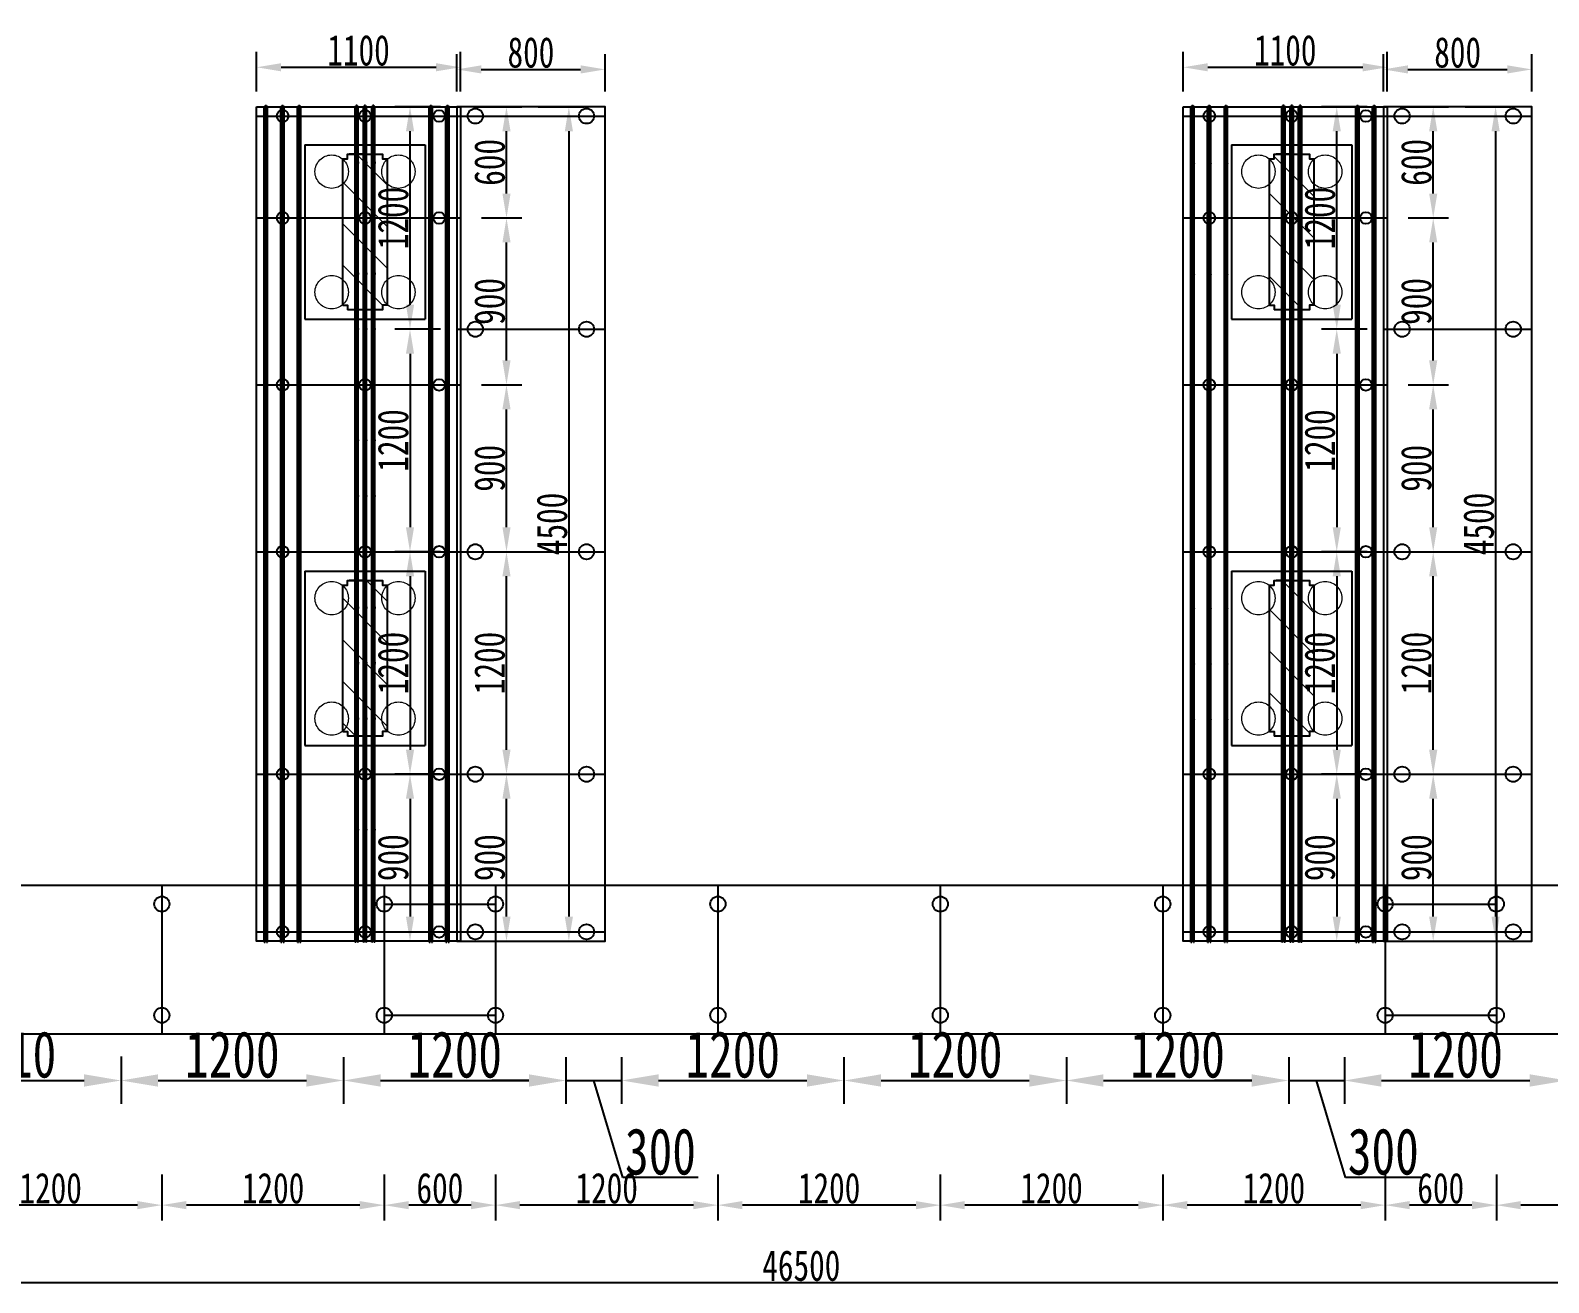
# Model space of a CAD drawing. Extents: x 0 to 558779, y 0 to 2762081.
# Drawn here: x 510849.9 to 510931.8, y 2757096.9 to 2757164.4 of the extents above; entities that cross this region are included whole.
import ezdxf

# ---------------------------------------------------------------- set-up
doc = ezdxf.new("R2010")
doc.units = 0
doc.header["$LTSCALE"] = 20
doc.header["$PDMODE"] = 34
doc.linetypes.add('CENTER', pattern=[2, 1.25, -0.25, 0.25, -0.25])
doc.linetypes.add('DASHED', pattern=[19.05, 12.7, -6.35])
for name, color, linetype, lineweight in [('Layer1', 1, 'Continuous', 15), ('Layer3', 6, 'CENTER', 9), ('构造细实', 5, 'Continuous', 15), ('细虚线', 2, 'DASHED', 15)]:
    doc.layers.add(name, color=color, linetype=linetype, lineweight=lineweight)
for name, color, linetype in [('QL-主线桥位平面', 190, 'Continuous'), ('粗实线', 1, 'Continuous'), ('细实线', 8, 'Continuous')]:
    doc.layers.add(name, color=color, linetype=linetype)
doc.styles.add('FS', font='仿宋_GB2312.ttf', dxfattribs={"width": 0.75})
doc.dimstyles.new('100', dxfattribs={"dimtxt": 2.5, "dimasz": 2, "dimexe": 1.25, "dimexo": 1.25, "dimgap": 0.125, "dimtad": 1, "dimdec": 0, "dimlfac": 100, "dimdsep": 46, "dimtxsty": 'FS', "dimcen": 0.001, "dimclrd": 7, "dimclre": 7, "dimclrt": 7, "dimadec": 4, "dimazin": 2, "dimtfac": 1, "dimtdec": 0, "dimtmove": 1, "dimatfit": 2, "dimfxlon": 1, "dimlwd": -1, "dimlwe": -1, "dimarcsym": 0})
doc.dimstyles.new('100-1.5', dxfattribs={"dimscale": 0.66, "dimtxt": 2.5, "dimasz": 2, "dimexe": 1.25, "dimexo": 1.25, "dimgap": 0.125, "dimtad": 1, "dimdec": 0, "dimlfac": 100, "dimdsep": 46, "dimtxsty": 'FS', "dimcen": 0.001, "dimclrd": 3, "dimclre": 3, "dimclrt": 7, "dimadec": 4, "dimazin": 2, "dimtfac": 1, "dimtdec": 0, "dimtmove": 1, "dimatfit": 2, "dimfxlon": 1, "dimlwd": -1, "dimlwe": -1, "dimarcsym": 0})

# ---------------------------------------------------------------- blocks, each defined once
blk = doc.blocks.new('*D1367')
at = {"color": 0}
for p, q in [((518412.612, 2757772.84), (518412.612, 2757774.854)), ((518420.612, 2757772.84), (518420.612, 2757774.854)), ((518413.932, 2757774.029), (518419.292, 2757774.029))]:
    blk.add_line(p, q, dxfattribs=at)
for points in [[(518413.932, 2757774.249), (518413.932, 2757773.809), (518412.612, 2757774.029)], [(518419.292, 2757773.809), (518419.292, 2757774.249), (518420.612, 2757774.029)]]:
    blk.add_solid(points, dxfattribs=at)
at = {"layer": 'DEFPOINTS', "color": 0}
for p in [(518420.612, 2757774.029), (518412.612, 2757772.015), (518420.612, 2757772.015)]:
    blk.add_point(p, dxfattribs=at)
at = {"color": 1, "insert": (518416.612, 2757774.937), "char_height": 1.65, "attachment_point": 5, "style": 'FS'}
blk.add_mtext('800', dxfattribs=at)
blk = doc.blocks.new('*D1368')
at = {"color": 0}
for p, q in [((518411.738, 2757772.015), (518409.263, 2757772.015)), ((518410.088, 2757761.335), (518410.088, 2757770.695)), ((518411.738, 2757760.015), (518409.263, 2757760.015))]:
    blk.add_line(p, q, dxfattribs=at)
for points in [[(518410.308, 2757770.695), (518409.868, 2757770.695), (518410.088, 2757772.015)], [(518409.868, 2757761.335), (518410.308, 2757761.335), (518410.088, 2757760.015)]]:
    blk.add_solid(points, dxfattribs=at)
at = {"layer": 'DEFPOINTS', "color": 0}
for p in [(518410.088, 2757772.015), (518412.612, 2757772.015), (518412.612, 2757760.015)]:
    blk.add_point(p, dxfattribs=at)
at = {"color": 1, "insert": (518409.181, 2757766.015), "char_height": 1.65, "attachment_point": 5, "rotation": 90, "style": 'FS'}
blk.add_mtext('1200', dxfattribs=at)
blk = doc.blocks.new('*D1369')
at = {"color": 0}
for p, q in [((518411.738, 2757760.015), (518409.263, 2757760.015)), ((518410.088, 2757758.695), (518410.088, 2757749.335)), ((518411.738, 2757748.015), (518409.263, 2757748.015))]:
    blk.add_line(p, q, dxfattribs=at)
for points in [[(518410.308, 2757758.695), (518409.868, 2757758.695), (518410.088, 2757760.015)], [(518409.868, 2757749.335), (518410.308, 2757749.335), (518410.088, 2757748.015)]]:
    blk.add_solid(points, dxfattribs=at)
at = {"layer": 'DEFPOINTS', "color": 0}
for p in [(518412.612, 2757760.015), (518410.088, 2757748.015), (518412.612, 2757748.015)]:
    blk.add_point(p, dxfattribs=at)
at = {"color": 1, "insert": (518409.181, 2757754.015), "char_height": 1.65, "attachment_point": 5, "rotation": 90, "style": 'FS'}
blk.add_mtext('1200', dxfattribs=at)
blk = doc.blocks.new('*D1370')
at = {"color": 0}
for p, q in [((518411.738, 2757736.015), (518409.263, 2757736.015)), ((518410.088, 2757734.695), (518410.088, 2757728.335)), ((518411.738, 2757727.015), (518409.263, 2757727.015))]:
    blk.add_line(p, q, dxfattribs=at)
for points in [[(518410.308, 2757734.695), (518409.868, 2757734.695), (518410.088, 2757736.015)], [(518409.868, 2757728.335), (518410.308, 2757728.335), (518410.088, 2757727.015)]]:
    blk.add_solid(points, dxfattribs=at)
at = {"layer": 'DEFPOINTS', "color": 0}
for p in [(518412.612, 2757736.015), (518410.088, 2757727.015), (518412.612, 2757727.015)]:
    blk.add_point(p, dxfattribs=at)
at = {"color": 1, "insert": (518409.181, 2757731.515), "char_height": 1.65, "attachment_point": 5, "rotation": 90, "style": 'FS'}
blk.add_mtext('900', dxfattribs=at)
blk = doc.blocks.new('*D1371')
at = {"color": 0}
for p, q in [((518411.738, 2757748.015), (518409.263, 2757748.015)), ((518410.088, 2757746.695), (518410.088, 2757737.335)), ((518411.738, 2757736.015), (518409.263, 2757736.015))]:
    blk.add_line(p, q, dxfattribs=at)
for points in [[(518410.308, 2757746.695), (518409.868, 2757746.695), (518410.088, 2757748.015)], [(518409.868, 2757737.335), (518410.308, 2757737.335), (518410.088, 2757736.015)]]:
    blk.add_solid(points, dxfattribs=at)
at = {"layer": 'DEFPOINTS', "color": 0}
for p in [(518412.612, 2757748.015), (518410.088, 2757736.015), (518412.612, 2757736.015)]:
    blk.add_point(p, dxfattribs=at)
at = {"color": 1, "insert": (518409.181, 2757742.015), "char_height": 1.65, "attachment_point": 5, "rotation": 90, "style": 'FS'}
blk.add_mtext('1200', dxfattribs=at)
blk = doc.blocks.new('*D1477')
at = {"color": 0}
for p, q in [((517820.657, 2758240.952), (517820.657, 2758238.477)), ((517832.657, 2758240.952), (517832.657, 2758238.477)), ((517831.337, 2758239.302), (517821.977, 2758239.302))]:
    blk.add_line(p, q, dxfattribs=at)
for points in [[(517821.977, 2758239.522), (517821.977, 2758239.082), (517820.657, 2758239.302)], [(517831.337, 2758239.082), (517831.337, 2758239.522), (517832.657, 2758239.302)]]:
    blk.add_solid(points, dxfattribs=at)
at = {"layer": 'DEFPOINTS', "color": 0}
for p in [(517820.657, 2758248.542), (517832.657, 2758248.542), (517820.657, 2758239.302)]:
    blk.add_point(p, dxfattribs=at)
at = {"color": 1, "insert": (517826.657, 2758240.21), "char_height": 1.65, "attachment_point": 5, "style": 'FS'}
blk.add_mtext('1200', dxfattribs=at)
blk = doc.blocks.new('*D1478')
at = {"color": 0}
for p, q in [((517814.657, 2758240.952), (517814.657, 2758238.477)), ((517820.657, 2758240.952), (517820.657, 2758238.477)), ((517819.337, 2758239.302), (517815.977, 2758239.302))]:
    blk.add_line(p, q, dxfattribs=at)
for points in [[(517815.977, 2758239.522), (517815.977, 2758239.082), (517814.657, 2758239.302)], [(517819.337, 2758239.082), (517819.337, 2758239.522), (517820.657, 2758239.302)]]:
    blk.add_solid(points, dxfattribs=at)
at = {"layer": 'DEFPOINTS', "color": 0}
for p in [(517814.657, 2758248.542), (517820.657, 2758248.542), (517814.657, 2758239.302)]:
    blk.add_point(p, dxfattribs=at)
at = {"color": 1, "insert": (517817.657, 2758240.21), "char_height": 1.65, "attachment_point": 5, "style": 'FS'}
blk.add_mtext('600', dxfattribs=at)
blk = doc.blocks.new('*D1479')
at = {"color": 0}
for p, q in [((517802.657, 2758240.952), (517802.657, 2758238.477)), ((517814.657, 2758240.952), (517814.657, 2758238.477)), ((517813.337, 2758239.302), (517803.977, 2758239.302))]:
    blk.add_line(p, q, dxfattribs=at)
for points in [[(517803.977, 2758239.522), (517803.977, 2758239.082), (517802.657, 2758239.302)], [(517813.337, 2758239.082), (517813.337, 2758239.522), (517814.657, 2758239.302)]]:
    blk.add_solid(points, dxfattribs=at)
at = {"layer": 'DEFPOINTS', "color": 0}
for p in [(517802.657, 2758248.542), (517814.657, 2758248.542), (517802.657, 2758239.302)]:
    blk.add_point(p, dxfattribs=at)
at = {"color": 1, "insert": (517808.657, 2758240.21), "char_height": 1.65, "attachment_point": 5, "style": 'FS'}
blk.add_mtext('1200', dxfattribs=at)
blk = doc.blocks.new('*D1480')
at = {"color": 0}
for p, q in [((517790.657, 2758240.952), (517790.657, 2758238.477)), ((517802.657, 2758240.952), (517802.657, 2758238.477)), ((517801.337, 2758239.302), (517791.977, 2758239.302))]:
    blk.add_line(p, q, dxfattribs=at)
for points in [[(517791.977, 2758239.522), (517791.977, 2758239.082), (517790.657, 2758239.302)], [(517801.337, 2758239.082), (517801.337, 2758239.522), (517802.657, 2758239.302)]]:
    blk.add_solid(points, dxfattribs=at)
at = {"layer": 'DEFPOINTS', "color": 0}
for p in [(517790.657, 2758248.542), (517802.657, 2758248.542), (517790.657, 2758239.302)]:
    blk.add_point(p, dxfattribs=at)
at = {"color": 1, "insert": (517796.657, 2758240.21), "char_height": 1.65, "attachment_point": 5, "style": 'FS'}
blk.add_mtext('1200', dxfattribs=at)
blk = doc.blocks.new('*D1481')
at = {"color": 0}
for p, q in [((517778.657, 2758240.952), (517778.657, 2758238.477)), ((517790.657, 2758240.952), (517790.657, 2758238.477)), ((517789.337, 2758239.302), (517779.977, 2758239.302))]:
    blk.add_line(p, q, dxfattribs=at)
for points in [[(517779.977, 2758239.522), (517779.977, 2758239.082), (517778.657, 2758239.302)], [(517789.337, 2758239.082), (517789.337, 2758239.522), (517790.657, 2758239.302)]]:
    blk.add_solid(points, dxfattribs=at)
at = {"layer": 'DEFPOINTS', "color": 0}
for p in [(517778.657, 2758248.542), (517790.657, 2758248.542), (517778.657, 2758239.302)]:
    blk.add_point(p, dxfattribs=at)
at = {"color": 1, "insert": (517784.657, 2758240.21), "char_height": 1.65, "attachment_point": 5, "style": 'FS'}
blk.add_mtext('1200', dxfattribs=at)
blk = doc.blocks.new('*D1482')
at = {"color": 0}
for p, q in [((517766.657, 2758240.952), (517766.657, 2758238.477)), ((517778.657, 2758240.952), (517778.657, 2758238.477)), ((517777.337, 2758239.302), (517767.977, 2758239.302))]:
    blk.add_line(p, q, dxfattribs=at)
for points in [[(517767.977, 2758239.522), (517767.977, 2758239.082), (517766.657, 2758239.302)], [(517777.337, 2758239.082), (517777.337, 2758239.522), (517778.657, 2758239.302)]]:
    blk.add_solid(points, dxfattribs=at)
at = {"layer": 'DEFPOINTS', "color": 0}
for p in [(517766.657, 2758248.542), (517778.657, 2758248.542), (517766.657, 2758239.302)]:
    blk.add_point(p, dxfattribs=at)
at = {"color": 1, "insert": (517772.657, 2758240.21), "char_height": 1.65, "attachment_point": 5, "style": 'FS'}
blk.add_mtext('1200', dxfattribs=at)
blk = doc.blocks.new('*D1483')
at = {"color": 0}
for p, q in [((517760.657, 2758240.952), (517760.657, 2758238.477)), ((517766.657, 2758240.952), (517766.657, 2758238.477)), ((517765.337, 2758239.302), (517761.977, 2758239.302))]:
    blk.add_line(p, q, dxfattribs=at)
for points in [[(517761.977, 2758239.522), (517761.977, 2758239.082), (517760.657, 2758239.302)], [(517765.337, 2758239.082), (517765.337, 2758239.522), (517766.657, 2758239.302)]]:
    blk.add_solid(points, dxfattribs=at)
at = {"layer": 'DEFPOINTS', "color": 0}
for p in [(517760.657, 2758248.542), (517766.657, 2758248.542), (517760.657, 2758239.302)]:
    blk.add_point(p, dxfattribs=at)
at = {"color": 1, "insert": (517763.657, 2758240.21), "char_height": 1.65, "attachment_point": 5, "style": 'FS'}
blk.add_mtext('600', dxfattribs=at)
blk = doc.blocks.new('*D1484')
at = {"color": 0}
for p, q in [((517748.657, 2758240.952), (517748.657, 2758238.477)), ((517760.657, 2758240.952), (517760.657, 2758238.477)), ((517759.337, 2758239.302), (517749.977, 2758239.302))]:
    blk.add_line(p, q, dxfattribs=at)
for points in [[(517749.977, 2758239.522), (517749.977, 2758239.082), (517748.657, 2758239.302)], [(517759.337, 2758239.082), (517759.337, 2758239.522), (517760.657, 2758239.302)]]:
    blk.add_solid(points, dxfattribs=at)
at = {"layer": 'DEFPOINTS', "color": 0}
for p in [(517748.657, 2758248.542), (517760.657, 2758248.542), (517748.657, 2758239.302)]:
    blk.add_point(p, dxfattribs=at)
at = {"color": 1, "insert": (517754.657, 2758240.21), "char_height": 1.65, "attachment_point": 5, "style": 'FS'}
blk.add_mtext('1200', dxfattribs=at)
blk = doc.blocks.new('*D1485')
at = {"color": 0}
for p, q in [((517736.657, 2758240.952), (517736.657, 2758238.477)), ((517748.657, 2758240.952), (517748.657, 2758238.477)), ((517747.337, 2758239.302), (517737.977, 2758239.302))]:
    blk.add_line(p, q, dxfattribs=at)
for points in [[(517737.977, 2758239.522), (517737.977, 2758239.082), (517736.657, 2758239.302)], [(517747.337, 2758239.082), (517747.337, 2758239.522), (517748.657, 2758239.302)]]:
    blk.add_solid(points, dxfattribs=at)
at = {"layer": 'DEFPOINTS', "color": 0}
for p in [(517736.657, 2758248.542), (517748.657, 2758248.542), (517736.657, 2758239.302)]:
    blk.add_point(p, dxfattribs=at)
at = {"color": 1, "insert": (517742.657, 2758240.21), "char_height": 1.65, "attachment_point": 5, "style": 'FS'}
blk.add_mtext('1200', dxfattribs=at)
blk = doc.blocks.new('*D1502')
at = {"color": 0}
for p, q in [((517550.657, 2758236.773), (517550.657, 2758234.298)), ((518015.657, 2758236.773), (518015.657, 2758234.298)), ((517551.977, 2758235.123), (518014.337, 2758235.123))]:
    blk.add_line(p, q, dxfattribs=at)
for points in [[(517551.977, 2758235.343), (517551.977, 2758234.903), (517550.657, 2758235.123)], [(518014.337, 2758234.903), (518014.337, 2758235.343), (518015.657, 2758235.123)]]:
    blk.add_solid(points, dxfattribs=at)
at = {"layer": 'DEFPOINTS', "color": 0}
for p in [(517550.657, 2758248.542), (518015.657, 2758242.542), (518015.657, 2758235.123)]:
    blk.add_point(p, dxfattribs=at)
at = {"color": 1, "insert": (517783.157, 2758236.031), "char_height": 1.65, "attachment_point": 5, "style": 'FS'}
blk.add_mtext('46500', dxfattribs=at)
blk = doc.blocks.new('50')
at = {"layer": '构造细实'}
h = blk.add_hatch(dxfattribs=at)
h.set_pattern_fill('ANSI31', color=4, scale=50, style=0)
edge = h.paths.add_edge_path()
edge.add_line((-395, 120), (395, 120))
edge.add_line((395, 120), (395, 95))
edge.add_line((395, 95), (420, 95))
edge.add_line((420, 95), (420, -95))
edge.add_line((420, -95), (395, -95))
edge.add_line((395, -95), (395, -120))
edge.add_line((395, -120), (-395, -120))
edge.add_line((-395, -120), (-395, -95))
edge.add_line((-395, -95), (-420, -95))
edge.add_line((-420, -95), (-420, 0))
edge.add_line((-420, 0), (-420, 95))
at = {"layer": '粗实线'}
for p, q in [((-470, 325), (-470, -325)), ((470, 325), (-470, 325)), ((470, 325), (470, -325)), ((470, -325), (-470, -325))]:
    blk.add_line(p, q, dxfattribs=at)
at = {"layer": '粗实线', "color": 4}
blk.add_line((420, 0), (420, 85), dxfattribs=at)
for points in [[(-395, 120), (395, 120), (395, 95), (420, 95), (420, -95), (395, -95), (395, -120), (-395, -120), (-395, -95), (-420, -95), (-420, 0), (-420, 95)], [(-395, 120), (-395, 95), (-420, 95)]]:
    blk.add_lwpolyline(points, dxfattribs=at)
at = {"layer": '细虚线', "ltscale": 5}
for centre in [(-325, 180), (325, 180), (-325, -180), (325, -180)]:
    blk.add_circle(centre, 90, dxfattribs=at)
blk = doc.blocks.new('a')
at = {"layer": 'Layer3', "ltscale": 30}
for p, q in [((-1081.7, 2294.3), (-766.5, 2294.3)), ((-1076.9, 2281), (-1076.9, 2305.3)), ((-776.9, 2285.2), (-776.9, 2301.1))]:
    blk.add_line(p, q, dxfattribs=at)
at = {"layer": '细实线', "color": 5, "ltscale": 30}
for p, q in [((-1082.9, 2301.6), (-1082.7, 2301.8)), ((-1082.9, 2299), (-1082.9, 2301.6)), ((-1082.9, 2299), (-1082.7, 2298.8)), ((-1081.9, 2301.8), (-1082.7, 2301.8)), ((-1081.9, 2298.8), (-1082.7, 2298.8)), ((-1081.9, 2298.3), (-1081.9, 2303.1)), ((-1081.9, 2303.1), (-783.4, 2303.1)), ((-1081.9, 2298.3), (-783.4, 2298.3)), ((-1070.4, 2297.9), (-1070.4, 2298.3)), ((-1070.1, 2297.7), (-1068.6, 2297.7)), ((-1068.1, 2291.4), (-1068.1, 2297.2)), ((-1067.6, 2291.4), (-1067.6, 2297.2)), ((-1067.1, 2297.7), (-1065.6, 2297.7)), ((-1065.4, 2297.9), (-1065.4, 2298.3)), ((-929.4, 2297.9), (-929.4, 2298.3)), ((-929.1, 2297.7), (-927.6, 2297.7)), ((-927.1, 2291.4), (-927.1, 2297.2)), ((-926.6, 2291.4), (-926.6, 2297.2)), ((-926.1, 2297.7), (-924.6, 2297.7)), ((-924.4, 2297.9), (-924.4, 2298.3)), ((-797.9, 2296.8), (-797.9, 2298.3)), ((-797.9, 2296.8), (-788.6, 2296.8)), ((-788.4, 2297.9), (-788.4, 2298.3)), ((-788.1, 2297.7), (-786.6, 2297.7)), ((-786.1, 2291.4), (-786.1, 2297.2)), ((-785.6, 2291.4), (-785.6, 2297.2)), ((-785.1, 2297.7), (-783.6, 2297.7)), ((-783.4, 2298.3), (-783.4, 2303.1)), ((-783.4, 2298.3), (-771.5, 2298.3)), ((-783.4, 2297.9), (-783.4, 2298.3)), ((-783.4, 2297.7), (-771.7, 2297.7)), ((-771.5, 2297.4), (-771.7, 2297.7)), ((-770.9, 2297.7), (-771.5, 2298.3)), ((-771.5, 2291.1), (-771.5, 2297.4)), ((-770.9, 2290.9), (-770.9, 2297.7)), ((-1082.9, 2289.6), (-1082.7, 2289.8)), ((-1082.9, 2287), (-1082.9, 2289.6)), ((-1082.9, 2287), (-1082.7, 2286.8)), ((-1081.9, 2289.8), (-1082.7, 2289.8)), ((-1081.9, 2286.8), (-1082.7, 2286.8)), ((-1081.9, 2285.5), (-1081.9, 2290.3)), ((-1081.9, 2290.3), (-783.4, 2290.3)), ((-1081.9, 2285.5), (-783.4, 2285.5)), ((-1070.4, 2290.3), (-1070.4, 2290.6)), ((-1070.1, 2290.9), (-1068.6, 2290.9)), ((-1067.1, 2290.9), (-1065.6, 2290.9)), ((-1065.4, 2290.3), (-1065.4, 2290.6)), ((-929.4, 2290.3), (-929.4, 2290.6)), ((-929.1, 2290.9), (-927.6, 2290.9)), ((-926.1, 2290.9), (-924.6, 2290.9)), ((-924.4, 2290.3), (-924.4, 2290.6)), ((-797.9, 2291.8), (-788.6, 2291.8)), ((-797.9, 2290.3), (-797.9, 2291.8)), ((-788.4, 2290.3), (-788.4, 2290.6)), ((-788.1, 2290.9), (-786.6, 2290.9)), ((-785.1, 2290.9), (-783.6, 2290.9)), ((-783.4, 2290.9), (-771.7, 2290.9)), ((-783.4, 2290.3), (-783.4, 2290.6)), ((-783.4, 2290.3), (-771.5, 2290.3)), ((-783.4, 2285.5), (-783.4, 2290.3)), ((-771.5, 2291.1), (-771.7, 2290.9)), ((-770.9, 2290.9), (-771.5, 2290.3))]:
    blk.add_line(p, q, dxfattribs=at)
for centre, radius, start, end in [((-1070.1, 2297.9), 0.25, 180, 270), ((-1068.6, 2297.2), 0.5, 0, 90), ((-1067.1, 2297.2), 0.5, 90, 180), ((-1065.6, 2297.9), 0.25, 270, 0), ((-929.1, 2297.9), 0.25, 180, 270), ((-927.6, 2297.2), 0.5, 0, 90), ((-926.1, 2297.2), 0.5, 90, 180), ((-924.6, 2297.9), 0.25, 270, 0), ((-788.6, 2294.3), 2.5, 270, 90), ((-788.1, 2297.9), 0.25, 180, 270), ((-786.6, 2297.2), 0.5, 0, 90), ((-785.1, 2297.2), 0.5, 90, 180), ((-783.6, 2297.9), 0.25, 270, 0), ((-1070.1, 2290.6), 0.25, 90, 180), ((-1068.6, 2291.4), 0.5, 270, 0), ((-1067.1, 2291.4), 0.5, 180, 270), ((-1065.6, 2290.6), 0.25, 0, 90), ((-929.1, 2290.6), 0.25, 90, 180), ((-927.6, 2291.4), 0.5, 270, 0), ((-926.1, 2291.4), 0.5, 180, 270), ((-924.6, 2290.6), 0.25, 0, 90), ((-788.1, 2290.6), 0.25, 90, 180), ((-786.6, 2291.4), 0.5, 270, 0), ((-785.1, 2291.4), 0.5, 180, 270), ((-783.6, 2290.6), 0.25, 0, 90)]:
    blk.add_arc(centre, radius, start, end, dxfattribs=at)
blk = doc.blocks.new('*U1388')
at = {"layer": 'Layer1', "ltscale": 30, "xscale": 0.009999999776482596, "yscale": 0.009999999776482596, "zscale": 0.009999999776482596, "rotation": 89.9999983127665}
blk.add_blockref('a', (22.931, 9.247), dxfattribs=at)
blk = doc.blocks.new('*U1387')
at = {"color": 0, "linetype": 'ByBlock', "lineweight": -2, "transparency": 16777216}
for p in [(0, 42), (0, 39), (0, 36), (0, 33), (0, 30), (0, 27), (0, 24), (0, 21), (0, 18), (0, 15), (0, 12), (0, 9), (0, 6), (0, 3), (0, 0)]:
    blk.add_blockref('*U1388', p, dxfattribs=at)
blk = doc.blocks.new('*U1386')
at = {"color": 1}
blk.add_blockref('*U1387', (0, -19.5), dxfattribs=at)
blk = doc.blocks.new('*U1385')
at = {"color": 0, "linetype": 'ByBlock', "lineweight": -2, "transparency": 16777216}
for p in [(0, 0), (0.45, 0), (0.9, 0)]:
    blk.add_blockref('*U1386', p, dxfattribs=at)
blk = doc.blocks.new('*D1389')
at = {"color": 0}
for p, q in [((520145.961, 2757270.631), (520145.961, 2757272.76)), ((520156.961, 2757270.631), (520156.961, 2757272.76)), ((520147.281, 2757271.935), (520155.641, 2757271.935))]:
    blk.add_line(p, q, dxfattribs=at)
for points in [[(520147.281, 2757272.155), (520147.281, 2757271.715), (520145.961, 2757271.935)], [(520155.641, 2757271.715), (520155.641, 2757272.155), (520156.961, 2757271.935)]]:
    blk.add_solid(points, dxfattribs=at)
at = {"layer": 'DEFPOINTS', "color": 0}
for p in [(520156.961, 2757271.935), (520145.961, 2757269.806), (520156.961, 2757269.806)]:
    blk.add_point(p, dxfattribs=at)
at = {"color": 1, "insert": (520151.461, 2757272.842), "char_height": 1.65, "attachment_point": 5, "style": 'FS'}
blk.add_mtext('1100', dxfattribs=at)
blk = doc.blocks.new('*D1390')
at = {"color": 0}
for p, q in [((520157.793, 2757233.806), (520160.268, 2757233.806)), ((520159.443, 2757226.126), (520159.443, 2757232.486)), ((520157.793, 2757224.806), (520160.268, 2757224.806))]:
    blk.add_line(p, q, dxfattribs=at)
for points in [[(520159.663, 2757232.486), (520159.223, 2757232.486), (520159.443, 2757233.806)], [(520159.223, 2757226.126), (520159.663, 2757226.126), (520159.443, 2757224.806)]]:
    blk.add_solid(points, dxfattribs=at)
at = {"layer": 'DEFPOINTS', "color": 0}
for p in [(520155.761, 2757233.806), (520159.443, 2757233.806), (520156.961, 2757224.806)]:
    blk.add_point(p, dxfattribs=at)
at = {"color": 1, "insert": (520158.536, 2757229.306), "char_height": 1.65, "attachment_point": 5, "rotation": 90, "style": 'FS'}
blk.add_mtext('900', dxfattribs=at)
blk = doc.blocks.new('*D1391')
at = {"color": 0}
for p, q in [((520157.793, 2757245.806), (520160.268, 2757245.806)), ((520159.443, 2757235.126), (520159.443, 2757244.486)), ((520157.793, 2757233.806), (520160.268, 2757233.806))]:
    blk.add_line(p, q, dxfattribs=at)
for points in [[(520159.663, 2757244.486), (520159.223, 2757244.486), (520159.443, 2757245.806)], [(520159.223, 2757235.126), (520159.663, 2757235.126), (520159.443, 2757233.806)]]:
    blk.add_solid(points, dxfattribs=at)
at = {"layer": 'DEFPOINTS', "color": 0}
for p in [(520156.061, 2757245.806), (520159.443, 2757245.806), (520155.761, 2757233.806)]:
    blk.add_point(p, dxfattribs=at)
at = {"color": 1, "insert": (520158.536, 2757239.806), "char_height": 1.65, "attachment_point": 5, "rotation": 90, "style": 'FS'}
blk.add_mtext('1200', dxfattribs=at)
blk = doc.blocks.new('*D1392')
at = {"color": 0}
for p, q in [((520158.086, 2757254.806), (520160.268, 2757254.806)), ((520159.443, 2757247.126), (520159.443, 2757253.486)), ((520157.793, 2757245.806), (520160.268, 2757245.806))]:
    blk.add_line(p, q, dxfattribs=at)
for points in [[(520159.663, 2757253.486), (520159.223, 2757253.486), (520159.443, 2757254.806)], [(520159.223, 2757247.126), (520159.663, 2757247.126), (520159.443, 2757245.806)]]:
    blk.add_solid(points, dxfattribs=at)
at = {"layer": 'DEFPOINTS', "color": 0}
for p in [(520157.261, 2757254.806), (520159.443, 2757254.806), (520156.061, 2757245.806)]:
    blk.add_point(p, dxfattribs=at)
at = {"color": 1, "insert": (520158.536, 2757250.306), "char_height": 1.65, "attachment_point": 5, "rotation": 90, "style": 'FS'}
blk.add_mtext('900', dxfattribs=at)
blk = doc.blocks.new('*D1393')
at = {"color": 0}
for p, q in [((520158.086, 2757263.806), (520160.268, 2757263.806)), ((520159.443, 2757256.126), (520159.443, 2757262.486)), ((520158.086, 2757254.806), (520160.268, 2757254.806))]:
    blk.add_line(p, q, dxfattribs=at)
for points in [[(520159.663, 2757262.486), (520159.223, 2757262.486), (520159.443, 2757263.806)], [(520159.223, 2757256.126), (520159.663, 2757256.126), (520159.443, 2757254.806)]]:
    blk.add_solid(points, dxfattribs=at)
at = {"layer": 'DEFPOINTS', "color": 0}
for p in [(520157.261, 2757263.806), (520159.443, 2757263.806), (520157.261, 2757254.806)]:
    blk.add_point(p, dxfattribs=at)
at = {"color": 1, "insert": (520158.536, 2757259.306), "char_height": 1.65, "attachment_point": 5, "rotation": 90, "style": 'FS'}
blk.add_mtext('900', dxfattribs=at)
blk = doc.blocks.new('*D1394')
at = {"color": 0}
for p, q in [((520157.793, 2757269.806), (520160.268, 2757269.806)), ((520159.443, 2757265.126), (520159.443, 2757268.486)), ((520158.086, 2757263.806), (520160.268, 2757263.806))]:
    blk.add_line(p, q, dxfattribs=at)
for points in [[(520159.663, 2757268.486), (520159.223, 2757268.486), (520159.443, 2757269.806)], [(520159.223, 2757265.126), (520159.663, 2757265.126), (520159.443, 2757263.806)]]:
    blk.add_solid(points, dxfattribs=at)
at = {"layer": 'DEFPOINTS', "color": 0}
for p in [(520156.061, 2757269.806), (520159.443, 2757269.806), (520157.261, 2757263.806)]:
    blk.add_point(p, dxfattribs=at)
at = {"color": 1, "insert": (520158.536, 2757266.806), "char_height": 1.65, "attachment_point": 5, "rotation": 90, "style": 'FS'}
blk.add_mtext('600', dxfattribs=at)
blk = doc.blocks.new('*D1395')
at = {"color": 0}
for p, q in [((520161.159, 2757269.806), (520163.634, 2757269.806)), ((520162.809, 2757268.486), (520162.809, 2757226.126)), ((520161.159, 2757224.806), (520163.634, 2757224.806))]:
    blk.add_line(p, q, dxfattribs=at)
for points in [[(520163.029, 2757268.486), (520162.589, 2757268.486), (520162.809, 2757269.806)], [(520162.589, 2757226.126), (520163.029, 2757226.126), (520162.809, 2757224.806)]]:
    blk.add_solid(points, dxfattribs=at)
at = {"layer": 'DEFPOINTS', "color": 0}
for p in [(520156.961, 2757269.806), (520156.961, 2757224.806), (520162.809, 2757224.806)]:
    blk.add_point(p, dxfattribs=at)
at = {"color": 1, "insert": (520161.902, 2757247.306), "char_height": 1.65, "attachment_point": 5, "rotation": 90, "style": 'FS'}
blk.add_mtext('4500', dxfattribs=at)
blk = doc.blocks.new('*U1399')
at = {"layer": 'Layer1', "ltscale": 30, "xscale": 0.009999999776482596, "yscale": 0.009999999776482596, "zscale": 0.009999999776482596, "rotation": 89.9999983127665}
blk.add_blockref('a', (22.931, 9.247), dxfattribs=at)
blk = doc.blocks.new('*U1398')
at = {"color": 0, "linetype": 'ByBlock', "lineweight": -2, "transparency": 16777216}
for p in [(0, 42), (0, 39), (0, 36), (0, 33), (0, 30), (0, 27), (0, 24), (0, 21), (0, 18), (0, 15), (0, 12), (0, 9), (0, 6), (0, 3), (0, 0)]:
    blk.add_blockref('*U1399', p, dxfattribs=at)
blk = doc.blocks.new('*U1397')
at = {"color": 1}
blk.add_blockref('*U1398', (0, -19.5), dxfattribs=at)
blk = doc.blocks.new('*U1396')
at = {"color": 0, "linetype": 'ByBlock', "lineweight": -2, "transparency": 16777216}
for p in [(0, 0), (0.9, 0)]:
    blk.add_blockref('*U1397', p, dxfattribs=at)
blk = doc.blocks.new('*U1403')
at = {"layer": 'Layer1', "ltscale": 30, "xscale": 0.009999999776482596, "yscale": 0.009999999776482596, "zscale": 0.009999999776482596, "rotation": 89.9999983127665}
blk.add_blockref('a', (22.931, 9.247), dxfattribs=at)
blk = doc.blocks.new('*U1402')
at = {"color": 0, "linetype": 'ByBlock', "lineweight": -2, "transparency": 16777216}
for p in [(0, 42), (0, 39), (0, 36), (0, 33), (0, 30), (0, 27), (0, 24), (0, 21), (0, 18), (0, 15), (0, 12), (0, 9), (0, 6), (0, 3), (0, 0)]:
    blk.add_blockref('*U1403', p, dxfattribs=at)
blk = doc.blocks.new('*U1401')
at = {"color": 1}
blk.add_blockref('*U1402', (0, -19.5), dxfattribs=at)
blk = doc.blocks.new('*U1400')
at = {"color": 0, "linetype": 'ByBlock', "lineweight": -2, "transparency": 16777216}
for p in [(0, 0), (0.9, 0), (1.8, 0)]:
    blk.add_blockref('*U1401', p, dxfattribs=at)
blk = doc.blocks.new('*D472')
at = {"color": 7, "transparency": 16777216}
for p, q in [((510842.679, 2757109.039), (510842.679, 2757106.522)), ((510844.679, 2757107.772), (510852.779, 2757107.772))]:
    blk.add_line(p, q, dxfattribs=at)
at = {"color": 7, "linetype": 'ByBlock', "transparency": 16777216}
blk.add_line((510854.779, 2757109.067), (510854.779, 2757106.522), dxfattribs=at)
at = {"color": 7, "transparency": 16777216}
for points in [[(510844.679, 2757108.106), (510844.679, 2757107.439), (510842.679, 2757107.772)], [(510852.779, 2757107.439), (510852.779, 2757108.106), (510854.779, 2757107.772)]]:
    blk.add_solid(points, dxfattribs=at)
at = {"layer": 'DEFPOINTS', "color": 0, "transparency": 16777216}
for p in [(510842.679, 2757110.289), (510854.779, 2757110.317), (510854.779, 2757107.772)]:
    blk.add_point(p, dxfattribs=at)
at = {"color": 7, "transparency": 16777216, "insert": (510848.729, 2757109.161), "char_height": 2.5, "attachment_point": 5, "style": 'FS'}
blk.add_mtext('1210', dxfattribs=at)
blk = doc.blocks.new('*D473')
at = {"color": 7, "transparency": 16777216}
for p, q in [((510854.779, 2757109.067), (510854.779, 2757106.522)), ((510856.779, 2757107.772), (510864.779, 2757107.772))]:
    blk.add_line(p, q, dxfattribs=at)
at = {"color": 7, "linetype": 'ByBlock', "transparency": 16777216}
blk.add_line((510866.779, 2757109.039), (510866.779, 2757106.522), dxfattribs=at)
at = {"color": 7, "transparency": 16777216}
for points in [[(510856.779, 2757108.106), (510856.779, 2757107.439), (510854.779, 2757107.772)], [(510864.779, 2757107.439), (510864.779, 2757108.106), (510866.779, 2757107.772)]]:
    blk.add_solid(points, dxfattribs=at)
at = {"layer": 'DEFPOINTS', "color": 0, "transparency": 16777216}
for p in [(510854.779, 2757110.317), (510866.779, 2757110.289), (510866.779, 2757107.772)]:
    blk.add_point(p, dxfattribs=at)
at = {"color": 7, "transparency": 16777216, "insert": (510860.779, 2757109.161), "char_height": 2.5, "attachment_point": 5, "style": 'FS'}
blk.add_mtext('1200', dxfattribs=at)
blk = doc.blocks.new('*D474')
at = {"color": 7, "transparency": 16777216}
for p, q in [((510866.779, 2757109.039), (510866.779, 2757106.522)), ((510868.779, 2757107.772), (510876.779, 2757107.772))]:
    blk.add_line(p, q, dxfattribs=at)
at = {"color": 7, "linetype": 'ByBlock', "transparency": 16777216}
blk.add_line((510878.779, 2757109.039), (510878.779, 2757106.522), dxfattribs=at)
at = {"color": 7, "transparency": 16777216}
for points in [[(510868.779, 2757108.106), (510868.779, 2757107.439), (510866.779, 2757107.772)], [(510876.779, 2757107.439), (510876.779, 2757108.106), (510878.779, 2757107.772)]]:
    blk.add_solid(points, dxfattribs=at)
at = {"layer": 'DEFPOINTS', "color": 0, "transparency": 16777216}
for p in [(510866.779, 2757110.289), (510878.779, 2757110.289), (510878.779, 2757107.772)]:
    blk.add_point(p, dxfattribs=at)
at = {"color": 7, "transparency": 16777216, "insert": (510872.779, 2757109.161), "char_height": 2.5, "attachment_point": 5, "style": 'FS'}
blk.add_mtext('1200', dxfattribs=at)
blk = doc.blocks.new('*D475')
at = {"color": 7, "transparency": 16777216}
for p, q in [((510878.779, 2757109.039), (510878.779, 2757106.522)), ((510876.779, 2757107.772), (510874.779, 2757107.772)), ((510878.779, 2757107.772), (510881.779, 2757107.772)), ((510881.848, 2757102.542), (510880.279, 2757107.772)), ((510883.779, 2757107.772), (510885.779, 2757107.772)), ((510885.912, 2757102.542), (510881.848, 2757102.542))]:
    blk.add_line(p, q, dxfattribs=at)
at = {"color": 7, "linetype": 'ByBlock', "transparency": 16777216}
blk.add_line((510881.779, 2757109.039), (510881.779, 2757106.522), dxfattribs=at)
at = {"color": 7, "transparency": 16777216}
for points in [[(510876.779, 2757107.439), (510876.779, 2757108.106), (510878.779, 2757107.772)], [(510883.779, 2757108.106), (510883.779, 2757107.439), (510881.779, 2757107.772)]]:
    blk.add_solid(points, dxfattribs=at)
at = {"layer": 'DEFPOINTS', "color": 0, "transparency": 16777216}
for p in [(510878.779, 2757110.289), (510881.779, 2757110.289), (510881.779, 2757107.772)]:
    blk.add_point(p, dxfattribs=at)
at = {"color": 7, "transparency": 16777216, "insert": (510883.88, 2757103.931), "char_height": 2.5, "attachment_point": 5, "style": 'FS'}
blk.add_mtext('300', dxfattribs=at)
blk = doc.blocks.new('*D476')
at = {"color": 7, "transparency": 16777216}
for p, q in [((510881.779, 2757109.039), (510881.779, 2757106.522)), ((510883.779, 2757107.772), (510891.779, 2757107.772))]:
    blk.add_line(p, q, dxfattribs=at)
at = {"color": 7, "linetype": 'ByBlock', "transparency": 16777216}
blk.add_line((510893.779, 2757109.039), (510893.779, 2757106.522), dxfattribs=at)
at = {"color": 7, "transparency": 16777216}
for points in [[(510883.779, 2757108.106), (510883.779, 2757107.439), (510881.779, 2757107.772)], [(510891.779, 2757107.439), (510891.779, 2757108.106), (510893.779, 2757107.772)]]:
    blk.add_solid(points, dxfattribs=at)
at = {"layer": 'DEFPOINTS', "color": 0, "transparency": 16777216}
for p in [(510881.779, 2757110.289), (510893.779, 2757110.289), (510893.779, 2757107.772)]:
    blk.add_point(p, dxfattribs=at)
at = {"color": 7, "transparency": 16777216, "insert": (510887.779, 2757109.161), "char_height": 2.5, "attachment_point": 5, "style": 'FS'}
blk.add_mtext('1200', dxfattribs=at)
blk = doc.blocks.new('*D477')
at = {"color": 7, "transparency": 16777216}
for p, q in [((510893.779, 2757109.039), (510893.779, 2757106.522)), ((510895.779, 2757107.772), (510903.779, 2757107.772))]:
    blk.add_line(p, q, dxfattribs=at)
at = {"color": 7, "linetype": 'ByBlock', "transparency": 16777216}
blk.add_line((510905.779, 2757109.039), (510905.779, 2757106.522), dxfattribs=at)
at = {"color": 7, "transparency": 16777216}
for points in [[(510895.779, 2757108.106), (510895.779, 2757107.439), (510893.779, 2757107.772)], [(510903.779, 2757107.439), (510903.779, 2757108.106), (510905.779, 2757107.772)]]:
    blk.add_solid(points, dxfattribs=at)
at = {"layer": 'DEFPOINTS', "color": 0, "transparency": 16777216}
for p in [(510893.779, 2757110.289), (510905.779, 2757110.289), (510905.779, 2757107.772)]:
    blk.add_point(p, dxfattribs=at)
at = {"color": 7, "transparency": 16777216, "insert": (510899.779, 2757109.161), "char_height": 2.5, "attachment_point": 5, "style": 'FS'}
blk.add_mtext('1200', dxfattribs=at)
blk = doc.blocks.new('*D478')
at = {"color": 7, "transparency": 16777216}
for p, q in [((510905.779, 2757109.039), (510905.779, 2757106.522)), ((510907.779, 2757107.772), (510915.779, 2757107.772))]:
    blk.add_line(p, q, dxfattribs=at)
at = {"color": 7, "linetype": 'ByBlock', "transparency": 16777216}
blk.add_line((510917.779, 2757109.039), (510917.779, 2757106.522), dxfattribs=at)
at = {"color": 7, "transparency": 16777216}
for points in [[(510907.779, 2757108.106), (510907.779, 2757107.439), (510905.779, 2757107.772)], [(510915.779, 2757107.439), (510915.779, 2757108.106), (510917.779, 2757107.772)]]:
    blk.add_solid(points, dxfattribs=at)
at = {"layer": 'DEFPOINTS', "color": 0, "transparency": 16777216}
for p in [(510905.779, 2757110.289), (510917.779, 2757110.289), (510917.779, 2757107.772)]:
    blk.add_point(p, dxfattribs=at)
at = {"color": 7, "transparency": 16777216, "insert": (510911.779, 2757109.161), "char_height": 2.5, "attachment_point": 5, "style": 'FS'}
blk.add_mtext('1200', dxfattribs=at)
blk = doc.blocks.new('*D479')
at = {"color": 7, "transparency": 16777216}
for p, q in [((510917.779, 2757109.039), (510917.779, 2757106.522)), ((510915.779, 2757107.772), (510913.779, 2757107.772)), ((510917.779, 2757107.772), (510920.779, 2757107.772)), ((510920.848, 2757102.542), (510919.279, 2757107.772)), ((510922.779, 2757107.772), (510924.779, 2757107.772)), ((510924.912, 2757102.542), (510920.848, 2757102.542))]:
    blk.add_line(p, q, dxfattribs=at)
at = {"color": 7, "linetype": 'ByBlock', "transparency": 16777216}
blk.add_line((510920.779, 2757109.039), (510920.779, 2757106.522), dxfattribs=at)
at = {"color": 7, "transparency": 16777216}
for points in [[(510915.779, 2757107.439), (510915.779, 2757108.106), (510917.779, 2757107.772)], [(510922.779, 2757108.106), (510922.779, 2757107.439), (510920.779, 2757107.772)]]:
    blk.add_solid(points, dxfattribs=at)
at = {"layer": 'DEFPOINTS', "color": 0, "transparency": 16777216}
for p in [(510917.779, 2757110.289), (510920.779, 2757110.289), (510920.779, 2757107.772)]:
    blk.add_point(p, dxfattribs=at)
at = {"color": 7, "transparency": 16777216, "insert": (510922.88, 2757103.931), "char_height": 2.5, "attachment_point": 5, "style": 'FS'}
blk.add_mtext('300', dxfattribs=at)
blk = doc.blocks.new('*D480')
at = {"color": 7, "transparency": 16777216}
for p, q in [((510920.779, 2757109.039), (510920.779, 2757106.522)), ((510922.779, 2757107.772), (510930.779, 2757107.772))]:
    blk.add_line(p, q, dxfattribs=at)
at = {"color": 7, "linetype": 'ByBlock', "transparency": 16777216}
blk.add_line((510932.779, 2757109.039), (510932.779, 2757106.522), dxfattribs=at)
at = {"color": 7, "transparency": 16777216}
for points in [[(510922.779, 2757108.106), (510922.779, 2757107.439), (510920.779, 2757107.772)], [(510930.779, 2757107.439), (510930.779, 2757108.106), (510932.779, 2757107.772)]]:
    blk.add_solid(points, dxfattribs=at)
at = {"layer": 'DEFPOINTS', "color": 0, "transparency": 16777216}
for p in [(510920.779, 2757110.289), (510932.779, 2757110.289), (510932.779, 2757107.772)]:
    blk.add_point(p, dxfattribs=at)
at = {"color": 7, "transparency": 16777216, "insert": (510926.779, 2757109.161), "char_height": 2.5, "attachment_point": 5, "style": 'FS'}
blk.add_mtext('1200', dxfattribs=at)
blk = doc.blocks.new('西引桥支栈桥')
at = {"color": 1}
for p, q in [((518412.612, 2757771.515), (518420.612, 2757771.515)), ((518412.612, 2757760.015), (518420.612, 2757760.015)), ((518412.612, 2757748.015), (518420.612, 2757748.015)), ((518412.612, 2757736.015), (518420.612, 2757736.015)), ((518412.612, 2757727.515), (518420.612, 2757727.515))]:
    blk.add_line(p, q, dxfattribs=at)
at = {"color": 7}
blk.add_lwpolyline([(518412.612, 2757772.015), (518412.612, 2757727.015), (518420.612, 2757727.015), (518420.612, 2757772.015), (518412.612, 2757772.015)], dxfattribs=at)
at = {"color": 5}
for centre in [(518413.612, 2757771.515), (518419.612, 2757771.515), (518413.612, 2757760.015), (518419.612, 2757760.015), (518413.612, 2757748.015), (518419.612, 2757748.015), (518413.612, 2757736.015), (518419.612, 2757736.015), (518413.612, 2757727.515), (518419.612, 2757727.515)]:
    blk.add_circle(centre, 0.41, dxfattribs=at)
at = {"color": 0}
dim = blk.add_linear_dim(base=(518420.612, 2757774.029), p1=(518412.612, 2757772.015), p2=(518420.612, 2757772.015), dimstyle='100-1.5', override={"dimclrd": 0, "dimclre": 0, "dimclrt": 1}, dxfattribs=at)
dim.commit()
dim.dimension.update_dxf_attribs({"geometry": '*D1367', "text_midpoint": (518416.612, 2757774.937)})
for base, p1, p2, picture, middle in [((518410.088, 2757772.015), (518412.612, 2757760.015), (518412.612, 2757772.015), '*D1368', (518409.181, 2757766.015)), ((518410.088, 2757748.015), (518412.612, 2757760.015), (518412.612, 2757748.015), '*D1369', (518409.181, 2757754.015)), ((518410.088, 2757736.015), (518412.612, 2757748.015), (518412.612, 2757736.015), '*D1371', (518409.181, 2757742.015)), ((518410.088, 2757727.015), (518412.612, 2757736.015), (518412.612, 2757727.015), '*D1370', (518409.181, 2757731.515))]:
    dim = blk.add_linear_dim(base=base, p1=p1, p2=p2, angle=90, dimstyle='100-1.5', override={"dimclrd": 0, "dimclre": 0, "dimclrt": 1}, dxfattribs=at)
    dim.commit()
    dim.dimension.update_dxf_attribs({"geometry": picture, "text_midpoint": middle})
blk = doc.blocks.new('西引桥+主桥栈桥')
at = {"color": 7}
for p, q in [((518045.657, 2758256.542), (517549.557, 2758256.542)), ((517549.557, 2758248.542), (518015.657, 2758248.542))]:
    blk.add_line(p, q, dxfattribs=at)
at = {"color": 1}
for p, q in [((517748.657, 2758256.542), (517748.657, 2758248.542)), ((517760.657, 2758256.542), (517760.657, 2758248.542)), ((517766.657, 2758256.542), (517766.657, 2758248.542)), ((517778.657, 2758256.542), (517778.657, 2758248.542)), ((517790.657, 2758256.542), (517790.657, 2758248.542)), ((517802.657, 2758256.542), (517802.657, 2758248.542)), ((517814.657, 2758256.542), (517814.657, 2758248.542)), ((517820.657, 2758256.542), (517820.657, 2758248.542)), ((517760.657, 2758255.542), (517766.657, 2758255.542)), ((517814.657, 2758255.542), (517820.657, 2758255.542)), ((517760.657, 2758249.542), (517766.657, 2758249.542)), ((517814.657, 2758249.542), (517820.657, 2758249.542))]:
    blk.add_line(p, q, dxfattribs=at)
at = {"color": 5}
for centre in [(517748.657, 2758255.542), (517760.657, 2758255.542), (517766.657, 2758255.542), (517778.657, 2758255.542), (517790.657, 2758255.542), (517802.657, 2758255.542), (517814.657, 2758255.542), (517820.657, 2758255.542), (517748.657, 2758249.542), (517760.657, 2758249.542), (517766.657, 2758249.542), (517778.657, 2758249.542), (517790.657, 2758249.542), (517802.657, 2758249.542), (517814.657, 2758249.542), (517820.657, 2758249.542)]:
    blk.add_circle(centre, 0.41, dxfattribs=at)
for base, p1, p2, picture, middle in [((518015.657, 2758235.123), (517550.657, 2758248.542), (518015.657, 2758242.542), '*D1502', (517783.157, 2758236.031)), ((517736.657, 2758239.302), (517748.657, 2758248.542), (517736.657, 2758248.542), '*D1485', (517742.657, 2758240.21)), ((517748.657, 2758239.302), (517760.657, 2758248.542), (517748.657, 2758248.542), '*D1484', (517754.657, 2758240.21)), ((517760.657, 2758239.302), (517766.657, 2758248.542), (517760.657, 2758248.542), '*D1483', (517763.657, 2758240.21)), ((517766.657, 2758239.302), (517778.657, 2758248.542), (517766.657, 2758248.542), '*D1482', (517772.657, 2758240.21)), ((517778.657, 2758239.302), (517790.657, 2758248.542), (517778.657, 2758248.542), '*D1481', (517784.657, 2758240.21)), ((517790.657, 2758239.302), (517802.657, 2758248.542), (517790.657, 2758248.542), '*D1480', (517796.657, 2758240.21)), ((517802.657, 2758239.302), (517814.657, 2758248.542), (517802.657, 2758248.542), '*D1479', (517808.657, 2758240.21)), ((517814.657, 2758239.302), (517820.657, 2758248.542), (517814.657, 2758248.542), '*D1478', (517817.657, 2758240.21)), ((517820.657, 2758239.302), (517832.657, 2758248.542), (517820.657, 2758248.542), '*D1477', (517826.657, 2758240.21))]:
    dim = blk.add_linear_dim(base=base, p1=p1, p2=p2, dimstyle='100-1.5', override={"dimclrd": 0, "dimclre": 0, "dimclrt": 1})
    dim.commit()
    dim.dimension.update_dxf_attribs({"geometry": picture, "text_midpoint": middle})
blk = doc.blocks.new('西引桥平台')
at = {"color": 1}
for p, q in [((520145.961, 2757269.306), (520156.961, 2757269.306)), ((520145.961, 2757263.806), (520156.961, 2757263.806)), ((520145.961, 2757254.806), (520156.961, 2757254.806)), ((520145.961, 2757245.806), (520156.961, 2757245.806)), ((520145.961, 2757233.806), (520156.961, 2757233.806)), ((520145.961, 2757225.306), (520156.961, 2757225.306))]:
    blk.add_line(p, q, dxfattribs=at)
at = {"color": 7}
blk.add_lwpolyline([(520145.961, 2757269.806), (520156.961, 2757269.806), (520156.961, 2757224.806), (520145.961, 2757224.806), (520145.961, 2757269.806)], dxfattribs=at)
at = {"color": 5}
for centre in [(520147.361, 2757269.306), (520151.811, 2757269.306), (520155.811, 2757269.306), (520147.361, 2757263.806), (520151.811, 2757263.806), (520155.811, 2757263.806), (520147.361, 2757254.806), (520151.811, 2757254.806), (520155.811, 2757254.806), (520147.361, 2757245.806), (520151.811, 2757245.806), (520155.811, 2757245.806), (520147.361, 2757233.806), (520151.811, 2757233.806), (520155.811, 2757233.806), (520147.361, 2757225.306), (520151.811, 2757225.306), (520155.811, 2757225.306)]:
    blk.add_circle(centre, 0.315, dxfattribs=at)
at = {"color": 7, "xscale": -1, "rotation": 359.9999983140211}
for name, p in [('*U1400', (520148.25, 2757245.828)), ('*U1396', (520156.25, 2757245.828))]:
    blk.add_blockref(name, p, dxfattribs=at)
at = {"color": 7, "rotation": 1.6859789955e-06}
blk.add_blockref('*U1385', (520151.372, 2757245.828), dxfattribs=at)
at = {"layer": 'QL-主线桥位平面', "xscale": 0.0100000000000035, "yscale": 0.0100000000000035, "zscale": 0.0100000000000035}
for p, rotation in [((520151.811, 2757263.056), 90.0000000008249), ((520151.811, 2757263.056), 90.0000000008249), ((520151.811, 2757240.056), 90.00000000095383), ((520151.811, 2757240.056), 90.0000000008249), ((520151.811, 2757240.056), 90.00000000095383), ((520151.811, 2757240.056), 90.0000000008249)]:
    blk.add_blockref('50', p, dxfattribs=dict(at, rotation=rotation))
dim = blk.add_linear_dim(base=(520156.961, 2757271.935), p1=(520145.961, 2757269.806), p2=(520156.961, 2757269.806), dimstyle='100-1.5', override={"dimclrd": 0, "dimclre": 0, "dimclrt": 1})
dim.commit()
dim.dimension.update_dxf_attribs({"geometry": '*D1389', "text_midpoint": (520151.461, 2757272.842)})
for base, p1, p2, picture, middle in [((520159.443, 2757269.806), (520157.261, 2757263.806), (520156.061, 2757269.806), '*D1394', (520158.536, 2757266.806)), ((520162.809, 2757224.806), (520156.961, 2757269.806), (520156.961, 2757224.806), '*D1395', (520161.902, 2757247.306)), ((520159.443, 2757263.806), (520157.261, 2757254.806), (520157.261, 2757263.806), '*D1393', (520158.536, 2757259.306)), ((520159.443, 2757254.806), (520156.061, 2757245.806), (520157.261, 2757254.806), '*D1392', (520158.536, 2757250.306)), ((520159.443, 2757245.806), (520155.761, 2757233.806), (520156.061, 2757245.806), '*D1391', (520158.536, 2757239.806)), ((520159.443, 2757233.806), (520156.961, 2757224.806), (520155.761, 2757233.806), '*D1390', (520158.536, 2757229.306))]:
    dim = blk.add_linear_dim(base=base, p1=p1, p2=p2, angle=90, dimstyle='100-1.5', override={"dimclrd": 0, "dimclre": 0, "dimclrt": 1})
    dim.commit()
    dim.dimension.update_dxf_attribs({"geometry": picture, "text_midpoint": middle})

msp = doc.modelspace()

# ---------------------------------------------------------------- block references
at = {"color": 1}
for p in [(-9283.871, -109.517, 2), (-9233.871, -109.517, 2)]:
    msp.add_blockref('西引桥平台', p, dxfattribs=at)
at = {"layer": 'QL-主线桥位平面', "color": 3}
for p in [(-7539.721, -611.726, 2), (-7489.721, -611.726, 2)]:
    msp.add_blockref('西引桥支栈桥', p, dxfattribs=at)
at = {"layer": 'QL-主线桥位平面', "color": 1, "rotation": 359.9999999999822}
msp.add_blockref('西引桥+主桥栈桥', (-6891.678, -1138.253), dxfattribs=at)

# ---------------------------------------------------------------- dimensions: what is measured, and where the dimension line sits
for base, p1, p2, picture, middle in [((510854.779, 2757107.772), (510842.679, 2757110.289), (510854.779, 2757110.317), '*D472', (510848.729, 2757109.161)), ((510866.779, 2757107.772), (510854.779, 2757110.317), (510866.779, 2757110.289), '*D473', (510860.779, 2757109.161)), ((510878.779, 2757107.772), (510866.779, 2757110.289), (510878.779, 2757110.289), '*D474', (510872.779, 2757109.161)), ((510893.779, 2757107.772), (510881.779, 2757110.289), (510893.779, 2757110.289), '*D476', (510887.779, 2757109.161)), ((510905.779, 2757107.772), (510893.779, 2757110.289), (510905.779, 2757110.289), '*D477', (510899.779, 2757109.161)), ((510917.779, 2757107.772), (510905.779, 2757110.289), (510917.779, 2757110.289), '*D478', (510911.779, 2757109.161)), ((510932.779, 2757107.772), (510920.779, 2757110.289), (510932.779, 2757110.289), '*D480', (510926.779, 2757109.161)), ((510881.779, 2757107.772), (510878.779, 2757110.289), (510881.779, 2757110.289), '*D475', (510881.973, 2757103.931)), ((510920.779, 2757107.772), (510917.779, 2757110.289), (510920.779, 2757110.289), '*D479', (510920.973, 2757103.931))]:
    dim = msp.add_linear_dim(base=base, p1=p1, p2=p2, dimstyle='100')
    dim.commit()
    dim.dimension.update_dxf_attribs({"geometry": picture, "text_midpoint": middle})

doc.saveas('drawing.dxf')
